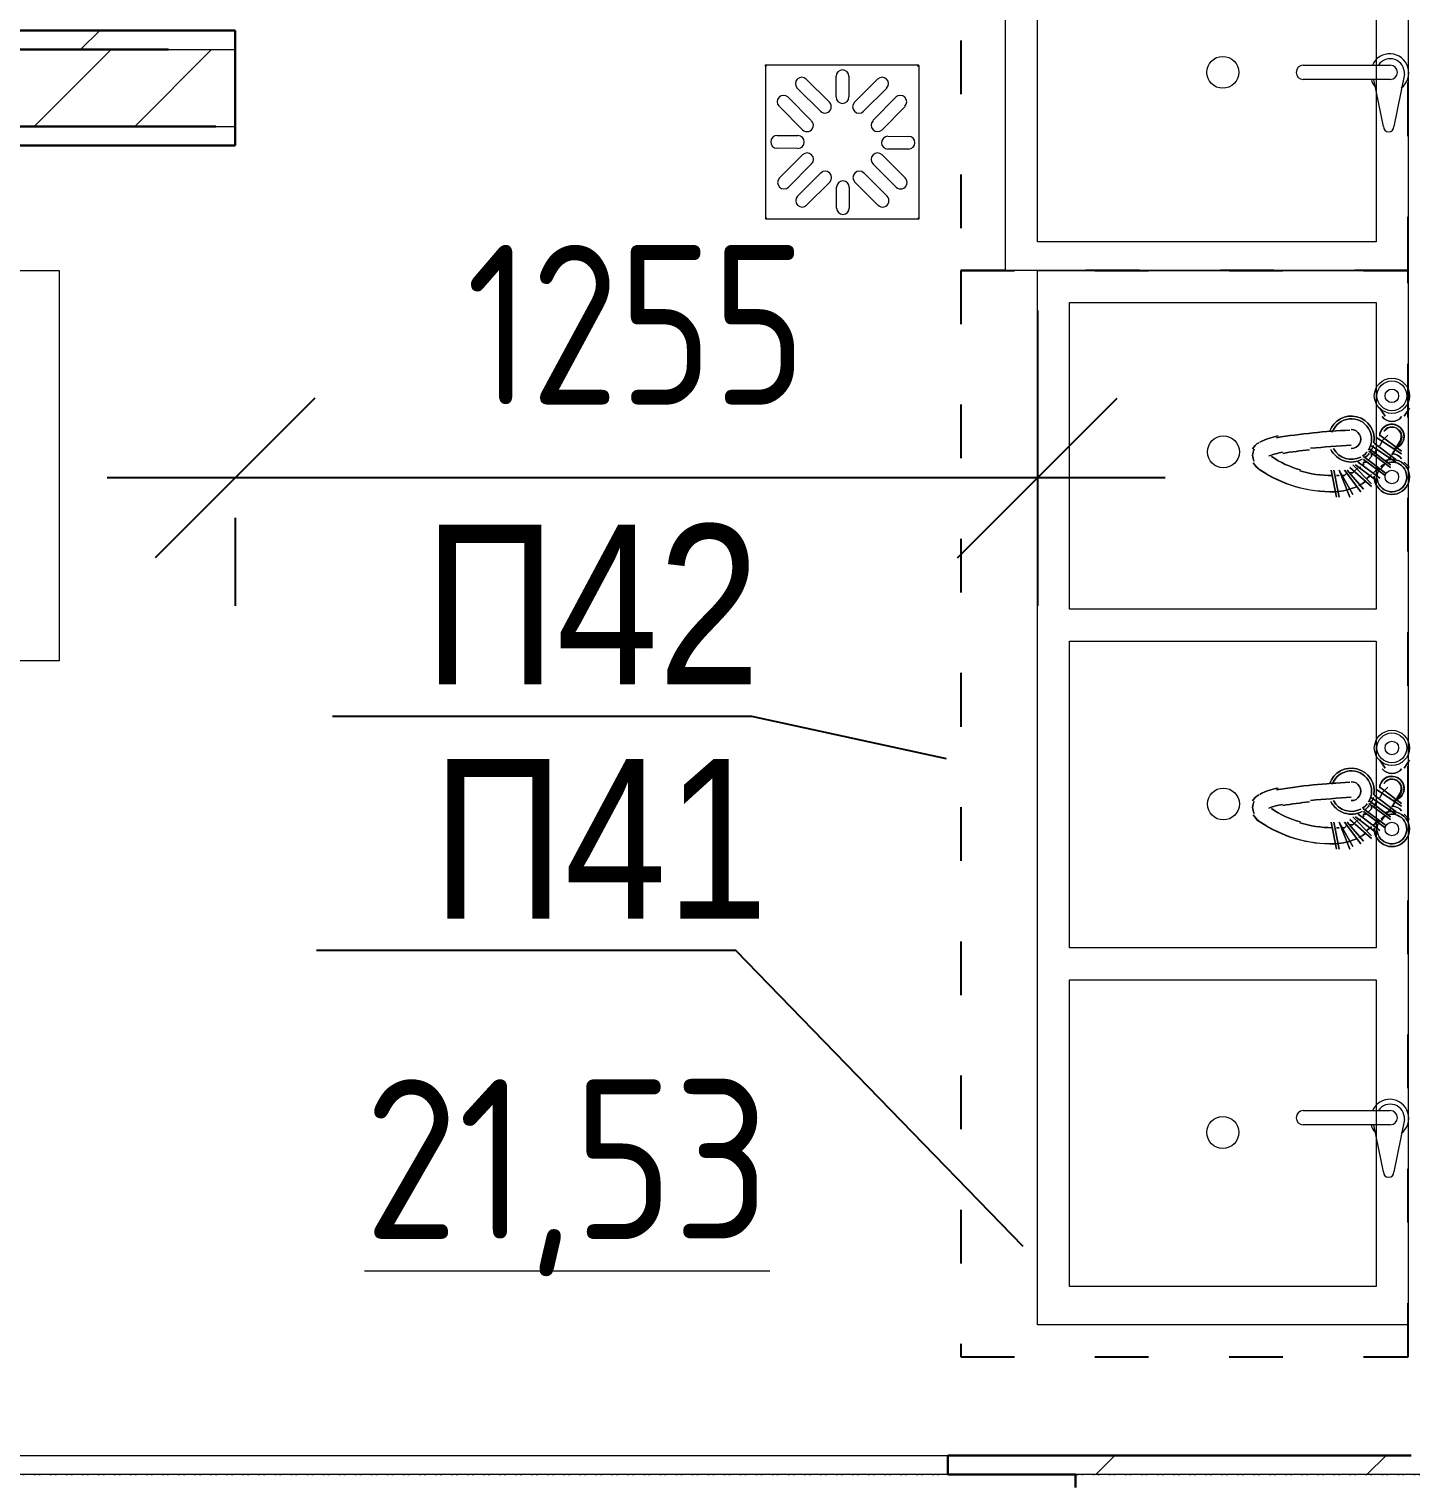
# Model space of a CAD drawing. Header units: millimetres. Extents: x -215207 to 92095, y -30385 to 123050.
# Drawn here: x -151422 to -149260, y 20031 to 22304 of the extents above; entities that cross this region are included whole.
import ezdxf
from ezdxf import colors
from ezdxf.entities.mleader import LeaderData, LeaderLine
from ezdxf.enums import TextEntityAlignment as Align
from ezdxf.math import Vec2, Vec3

# ---------------------------------------------------------------- set-up
doc = ezdxf.new("R2010")
doc.units = ezdxf.units.MM
doc.linetypes.add('ACAD_ISO03W100', pattern=[30, 12, -18])
doc.linetypes.add('ADSK_Линия сетки', pattern=[25, 20, -2.5, 0, -2.5])
doc.layers.add('PLAN', color=1, linetype='Continuous', lineweight=9, true_color=0xff0000)
doc.layers.add('ТХ ВК Аннотации', color=7, linetype='Continuous', lineweight=20, true_color=0x4c9a9a)
for name, color, linetype, lineweight in [('Атрибут', 250, 'Continuous', 5), ('ДОНМ_ТХ_Анно', 84, 'Continuous', 20), ('Марки помещений', 7, 'Continuous', 20), ('Оборудование пищеблок', 7, 'Continuous', 9), ('Оси', 7, 'Continuous', 9), ('Стены внутренние', 7, 'Continuous', 20), ('Стены наружные', 7, 'Continuous', 20), ('Стены штриховка', 7, 'Continuous', 9)]:
    doc.layers.add(name, color=color, linetype=linetype, lineweight=lineweight)
doc.layers.add('ТХ-Вода (ВК)', color=170, linetype='Continuous')
doc.layers.add('ТХ_размеры', color=7, linetype='Continuous')
doc.styles.add('GOST Common_3', font='GOST_Common.ttf', dxfattribs={"width": 0.9, "height": 2.5})
doc.styles.add('ISOCPEUR', font='isocpeur.ttf', dxfattribs={"width": 0.9, "height": 270})
doc.styles.add('ГОСТ 2.304', font='CS_Gost2304.shx')
doc.styles.add('ТХ_ДОНМ', font='ARIALN.TTF')
doc.dimstyles.new('СПДС', dxfattribs={"dimscale": 100, "dimtxt": 2.5, "dimasz": 2.5, "dimexe": 2, "dimexo": 0.625, "dimgap": 1, "dimtad": 1, "dimdec": 0, "dimtxsty": 'ГОСТ 2.304', "dimblk": 'OBLIQUE', "dimblk1": 'OBLIQUE', "dimblk2": 'OBLIQUE', "dimcen": 2.5, "dimdle": 2, "dimadec": 0, "dimazin": 2, "dimtfac": 0.75, "dimtdec": 4, "dimtmove": 1, "dimatfit": 3, "dimfxl": 0, "dimtolj": 1, "dimarcsym": 0})

# ---------------------------------------------------------------- blocks, each defined once
blk = doc.blocks.new('1 этаж 21082025')
at = {"layer": 'Оси', "linetype": 'ADSK_Линия сетки'}
blk.add_line((58165, -11400), (-14072.3, -11400), dxfattribs=at)
at = {"layer": 'Стены внутренние', "lineweight": 30}
blk.add_line((50150, -11400), (50150, -11420), dxfattribs=at)
at = {"layer": 'Стены внутренние'}
blk.add_line((50705, -11400), (50150, -11400), dxfattribs=at)
at = {"layer": 'Стены наружные', "lineweight": 30}
for p, q in [((48835, -9140), (45035, -9140)), ((48835, -9320), (48835, -9140)), ((48730.8, -9170), (45005, -9170)), ((45005, -9290), (48805, -9290)), ((45035, -9320), (48835, -9320)), ((50675, -11370), (49950, -11370)), ((49950, -11370), (49950, -11400)), ((49950, -11400), (50150, -11400))]:
    blk.add_line(p, q, dxfattribs=at)
at = {"layer": 'Стены наружные', "linetype": 'Continuous', "lineweight": 9}
for p, q in [((48593.2, -9170), (48623.2, -9140)), ((48520.9, -9290), (48640.9, -9170)), ((48678, -9290), (48798, -9170)), ((50181.5, -11400), (50211.5, -11370)), ((50605.8, -11400), (50635.8, -11370))]:
    blk.add_line(p, q, dxfattribs=at)
at = {"layer": 'Стены наружные'}
blk.add_line((48400, -11370), (49950, -11370), dxfattribs=at)
at = {"layer": 'Стены штриховка'}
for p, q in [((48730.8, -9170), (48835, -9170)), ((48805, -9290), (48835, -9290))]:
    blk.add_line(p, q, dxfattribs=at)
at = {"layer": 'Марки помещений', "style": 'GOST Common_3', "width": 0.9}
blk.add_text('%%U21,53', height=250, dxfattribs=at).set_placement((49037.3, -11031.3))
blk = doc.blocks.new('душирующее устройство со смесителем и краном')
at = {"layer": 'PLAN', "color": 5, "lineweight": 0}
for points in [[(-95604.5, 64309.5, 3.349514), (-95622.1, 64285, -3.349514)], [(-95608.9, 64313.2, 2.5734), (-95627.4, 64287.9, -2.5734)], [(-95563.8, 64330.5, 0.038822), (-95577, 64325.6, -0.038822)], [(-95544.4, 64333.8, 0.043708), (-95560.1, 64331.5, -0.043708)], [(-95612.2, 64298.4, 0.121122), (-95608.8, 64309, -0.121122)], [(-95602.9, 64304.6, 0.020071), (-95610, 64297.5, -0.020071)], [(-95592, 64313.7, 0.021049), (-95600.1, 64307.1, -0.021049)], [(-95580.5, 64323.9, 0.030446), (-95589.9, 64318.3, -0.030446)], [(-95488, 64301, 0.073497), (-95538.7, 64308.6, -0.073497)], [(-95647.3, 64282.4, 0.232603), (-95632.3, 64274.7, -0.232603)], [(-95623.8, 64287, 0.006878), (-95629.6, 64279.3, -0.006878)], [(-95622.8, 64289.3, 0.111571), (-95614.5, 64295.3, -0.111571)], [(-95615.5, 64297.4, 0.006867), (-95621.5, 64290, -0.006867)], [(-95536.3, 64267.5, 0.423103), (-95585.5, 64283.1, -0.423103)], [(-95540.5, 64266.3, 0.413779), (-95583.3, 64279.5, -0.413779)], [(-95443.4, 64278.6, 0.086562), (-95489, 64299.5, -0.086562)], [(-95416.6, 64267.4, 0.263202), (-95416.6, 64286.2, -0.263202)], [(-95638.8, 64265, 1.879148), (-95613, 64246.8, -1.879148)], [(-95640.8, 64264.1, 1.639573), (-95613.1, 64244.6, -1.639573)], [(-95634, 64266.2, 0.039911), (-95637, 64265.6, -0.039911)], [(-95598.9, 64270.7, 0.071497), (-95603.1, 64261.3, -0.071497)], [(-95595.4, 64268.3, 1.108707), (-95538.8, 64240.4, -1.108707)], [(-95589.2, 64280.9, 0.071236), (-95596.6, 64273.9, -0.071236)], [(-95586.2, 64277.8, 0.075801), (-95593.3, 64271.3, -0.075801)], [(-95568.5, 64266.3, 1.000049), (-95568.5, 64236.6, -1.000049)], [(-95568.5, 64261, 0.008531), (-95504.9, 64265.9, -0.008531)], [(-95503.3, 64268.3, 0.021688), (-95461.6, 64273.9, -0.021688)], [(-95460.7, 64272.1, 0.048642), (-95439.7, 64277.9, -0.048642)], [(-95423.9, 64257.1, 0.128446), (-95413.9, 64266.8, -0.128446)], [(-95604, 64257.4, 0.921844), (-95534.5, 64239.8, -0.921844)], [(-95566, 64237.5, 0.030153), (-95451.6, 64249.3, -0.030153)], [(-95453.9, 64246.6, 0.076793), (-95425.2, 64256.4, -0.076793)], [(-95616.7, 64216.3, 0.502962), (-95647.3, 64216.3, -0.502962)]]:
    blk.add_lwpolyline(points, format="xyb", close=True, dxfattribs=at)
for points in [[(-95587.6, 64334), (-95587.6, 64334)], [(-95587.6, 64334), (-95587.6, 64334)], [(-95566.4, 64338.2), (-95566.4, 64338.2)], [(-95566.4, 64338.2), (-95566.4, 64338.2)], [(-95545.3, 64342.4), (-95545.3, 64342.4)], [(-95545.3, 64342.4), (-95545.3, 64342.4)], [(-95621.4, 64304.3), (-95621.4, 64304.3)], [(-95621.4, 64304.3), (-95621.4, 64304.3)], [(-95613, 64317), (-95613, 64317)], [(-95613, 64317), (-95613, 64317)], [(-95600.3, 64325.5), (-95600.3, 64325.5)], [(-95600.3, 64325.5), (-95600.3, 64325.5)], [(-95638.4, 64283.2), (-95638.4, 64283.2)], [(-95638.4, 64283.2), (-95638.4, 64283.2)], [(-95629.9, 64295.9), (-95629.9, 64295.9)], [(-95629.9, 64295.9), (-95629.9, 64295.9)], [(-95579.1, 64287.4), (-95579.1, 64287.4)], [(-95579.1, 64287.4), (-95579.1, 64287.4)], [(-95570.7, 64295.9), (-95570.7, 64295.9)], [(-95570.7, 64295.9), (-95570.7, 64295.9)], [(-95558, 64300.1), (-95558, 64300.1)], [(-95558, 64300.1), (-95558, 64300.1)], [(-95549.5, 64300.1), (-95549.5, 64300.1)], [(-95549.5, 64300.1), (-95549.5, 64300.1)], [(-95541, 64300.1), (-95541, 64300.1)], [(-95541, 64300.1), (-95541, 64300.1)], [(-95646.8, 64274.7), (-95646.8, 64274.7)], [(-95646.8, 64274.7), (-95646.8, 64274.7)], [(-95596, 64270.5), (-95596, 64270.5)], [(-95596, 64270.5), (-95596, 64270.5)], [(-95587.6, 64278.9), (-95587.6, 64278.9)], [(-95587.6, 64278.9), (-95587.6, 64278.9)], [(-95613, 64249.3), (-95613, 64249.3)], [(-95613, 64249.3), (-95613, 64249.3)], [(-95604.5, 64257.8), (-95604.5, 64257.8)], [(-95604.5, 64257.8), (-95604.5, 64257.8)]]:
    blk.add_lwpolyline(points, dxfattribs=at)
for points in [[(-95587.6, 64329.7), (-95562.2, 64300.1)], [(-95558, 64300.1), (-95583.3, 64334)], [(-95549.5, 64300.1), (-95566.4, 64342.4), (-95549.5, 64300.1), (-95570.7, 64338.2)], [(-95549.5, 64342.4), (-95541, 64300.1)], [(-95536.8, 64300.1), (-95545.3, 64342.4)], [(-95587.6, 64283.2), (-95621.4, 64308.6)], [(-95621.4, 64304.3), (-95587.6, 64278.9)], [(-95613, 64312.8), (-95579.1, 64287.4)], [(-95574.9, 64291.6), (-95608.7, 64317)], [(-95566.4, 64295.9), (-95600.3, 64325.5)], [(-95600.3, 64321.3), (-95570.7, 64291.6)], [(-95566.4, 64304.3), (-95570.7, 64304.3), (-95574.9, 64300.1), (-95579.1, 64295.9), (-95583.3, 64295.9), (-95579.1, 64295.9), (-95574.9, 64300.1), (-95570.7, 64304.3)], [(-95553.7, 64308.6), (-95558, 64308.6), (-95562.2, 64304.3), (-95558, 64308.6)], [(-95545.3, 64308.6), (-95549.5, 64308.6)], [(-95651, 64287.4), (-95659.5, 64295.9)], [(-95600.3, 64262), (-95638.4, 64287.4)], [(-95638.4, 64283.2), (-95604.5, 64257.8)], [(-95596, 64270.5), (-95629.9, 64295.9)], [(-95629.9, 64291.6), (-95596, 64266.3)], [(-95596, 64283.2), (-95600.3, 64278.9), (-95600.3, 64274.7), (-95600.3, 64278.9)], [(-95587.6, 64291.6), (-95587.6, 64287.4), (-95591.8, 64287.4), (-95587.6, 64287.4)], [(-95608.7, 64249.3), (-95646.8, 64274.7)], [(-95646.8, 64270.5), (-95613, 64245.1)], [(-95617.2, 64253.6), (-95625.7, 64245.1), (-95617.2, 64253.6), (-95613, 64262)], [(-95604.5, 64274.7), (-95608.7, 64266.3)], [(-95651, 64215.5), (-95659.5, 64202.8)], [(-95621.4, 64215.5), (-95613, 64202.8)]]:
    blk.add_lwpolyline(points, close=True, dxfattribs=at)
for points in [[(-95425.5, 64300.2, -0.098402), (-95415.2, 64288.4, 0.098402), (-95426.6, 64299.6, 0.153885), (-95542.5, 64333.9, -0.153885), (-95425.5, 64300.2)], [(-95644.7, 64256.6, -0.016359), (-95631.8, 64276.2, 0.016359), (-95644.4, 64255.2, 1.000109), (-95619.6, 64239.2, -1.000109), (-95644.7, 64256.6)]]:
    blk.add_lwpolyline(points, format="xyb", dxfattribs=at)
for centre, radius in [((-95632, 64310.7), 10.6), ((-95632, 64310.7), 10.6), ((-95632, 64183.7), 27.5), ((-95632, 64183.7), 27.5), ((-95632, 64183.7), 23.3), ((-95632, 64183.7), 23.3), ((-95632, 64183.8), 10.6), ((-95632, 64183.8), 10.6)]:
    blk.add_circle(centre, radius, dxfattribs=at)
blk = doc.blocks.new('Ванна моечная 2-секц 1120х580')
at = {"layer": 'Оборудование пищеблок', "color": 217, "true_color": 0x93278f}
for p, q in [((57088, -70673.9), (57224.1, -70673.9)), ((57246.2, -70687.8), (57229.8, -70769.8)), ((57224.1, -70696.1), (57088, -70696.1)), ((57213.4, -70769.8), (57198.6, -70696.1))]:
    blk.add_line(p, q, dxfattribs=at)
for points in [[(57252, -69795), (57252, -70995), (56622, -70995), (56622, -69795)], [(56672, -69840), (57202, -69840), (57202, -70370), (56672, -70370)], [(56672, -70420), (57202, -70420), (57202, -70950), (56672, -70950)]]:
    blk.add_lwpolyline(points, close=True, dxfattribs=at)
for centre in [(56962, -70105), (56962, -70685)]:
    blk.add_circle(centre, 25, dxfattribs=at)
for centre, radius, start, end in [((57223.3, -70685.7), 29.7, 306.9909, 156.4082), ((57224, -70686), 22.2, 355.3094, 146.7677), ((57088, -70685), 11.1, 90, 270), ((57224.1, -70685), 11.1, 270, 90), ((57213.7, -70693.4), 19.4, 188.1175, 229.312), ((57221.6, -70769.8), 8.2, 180, 0)]:
    blk.add_arc(centre, radius, start, end, dxfattribs=at)
at = {"layer": 'Оборудование пищеблок', "color": 217, "true_color": 0x93278f, "rotation": 180}
blk.add_blockref('душирующее устройство со смесителем и краном', (-38406.4, -5833.5), dxfattribs=at)
at = {"layer": 'Атрибут', "style": 'ISOCPEUR', "width": 0.85}
blk.add_attdef('№_ПОЗИЦИИ', (56774.7, -70474.7), '', height=150, dxfattribs=at)
blk = doc.blocks.new('Ванна моечная 3-х секц 1650х580')
at = {"layer": 'Оборудование пищеблок', "color": 217, "true_color": 0x93278f}
for p, q in [((57738.2, -70711.9), (57874.3, -70711.9)), ((57874.3, -70734.1), (57738.2, -70734.1)), ((57863.5, -70807.9), (57848.8, -70734.1)), ((57896.3, -70725.9), (57879.9, -70807.9))]:
    blk.add_line(p, q, dxfattribs=at)
for points in [[(57902.2, -69397), (57902.2, -71047), (57322.2, -71047), (57322.2, -69397)], [(57372.2, -69447), (57852.2, -69447), (57852.2, -69927), (57372.2, -69927)], [(57372.2, -69977), (57852.2, -69977), (57852.2, -70457), (57372.2, -70457)], [(57372.2, -70507), (57852.2, -70507), (57852.2, -70987), (57372.2, -70987)]]:
    blk.add_lwpolyline(points, close=True, dxfattribs=at)
for centre in [(57613.2, -69681), (57613.2, -70232), (57612.2, -70746)]:
    blk.add_circle(centre, 25, dxfattribs=at)
for centre, radius, start, end in [((57873.5, -70723.8), 29.7, 306.9909, 156.4082), ((57874.2, -70724), 22.2, 355.3094, 146.7677), ((57738.2, -70723), 11.1, 90, 270), ((57863.8, -70731.4), 19.4, 188.1175, 229.312), ((57874.3, -70723), 11.1, 270, 90), ((57871.7, -70807.9), 8.2, 180, 0)]:
    blk.add_arc(centre, radius, start, end, dxfattribs=at)
at = {"layer": 'Оборудование пищеблок', "color": 217, "true_color": 0x93278f, "rotation": 180}
for p in [(-37755.2, -5409.5), (-37755.2, -5960.5)]:
    blk.add_blockref('душирующее устройство со смесителем и краном', p, dxfattribs=at)
at = {"layer": 'Атрибут', "style": 'ISOCPEUR', "width": 0.85}
blk.add_attdef('№_ПОЗИЦИИ', (57424.9, -69996.7), '', height=150, dxfattribs=at)
blk = doc.blocks.new('Раздаточный стол')
at = {"layer": 'Оборудование пищеблок', "color": 217, "true_color": 0x93278f}
blk.add_lwpolyline([(166384.7, -325838.5), (166996.7, -325838.5), (166996.7, -326449.5), (166384.7, -326449.5)], close=True, dxfattribs=at)
at = {"layer": 'Атрибут', "style": 'ISOCPEUR', "width": 0.85}
blk.add_attdef('№_ПОЗИЦИИ', text='', height=150, dxfattribs=at).set_placement((166503.8, -325273.2), align=Align.MIDDLE_CENTER)
blk = doc.blocks.new('трап')
at = {"layer": 'ТХ ВК Аннотации'}
for p, q in [((34771.5, 62035.5), (34531.5, 62035.5)), ((34532, 62035), (34532, 61795)), ((34772, 61795), (34772, 62035)), ((34595.6, 62013.9), (34631.8, 61977.7)), ((34642.3, 61986), (34642.3, 62018.3)), ((34662.3, 62018.3), (34662.3, 61986)), ((34671, 61977.7), (34707.3, 62013.9)), ((34617.7, 61963.6), (34581.5, 61999.8)), ((34721.4, 61999.8), (34685.2, 61963.6)), ((34589.8, 61934.6), (34553.6, 61970.8)), ((34567.2, 61985.5), (34603.4, 61949.3)), ((34699.5, 61949.3), (34735.7, 61985.5)), ((34750.4, 61970.8), (34714.2, 61934.6)), ((34550.1, 61925.7), (34582.5, 61925.5)), ((34723.3, 61924.5), (34755.7, 61924.3)), ((34582.4, 61905.5), (34550, 61905.7)), ((34755.6, 61904.3), (34723.2, 61904.5)), ((34553.6, 61859.2), (34589.8, 61895.4)), ((34604, 61881.3), (34567.7, 61845)), ((34736.2, 61845), (34700, 61881.3)), ((34714.2, 61895.4), (34750.4, 61859.2)), ((34582, 61830.7), (34618.3, 61867)), ((34632.4, 61852.8), (34596.2, 61816.6)), ((34707.8, 61816.6), (34671.6, 61852.8)), ((34685.7, 61867), (34722, 61830.7)), ((34642.9, 61812.2), (34642.9, 61844.6)), ((34662.9, 61844.6), (34662.9, 61812.2)), ((34532, 61795), (34772, 61795))]:
    blk.add_line(p, q, dxfattribs=at)
for centre, start, end in [((34588.6, 62006.9), 45, 225), ((34652.3, 62018.3), 0, 180), ((34714.3, 62006.9), 315, 135), ((34560.1, 61978.4), 45, 225), ((34742.8, 61978.4), 315, 135), ((34624.8, 61970.6), 225, 45), ((34652.3, 61986), 180, 0), ((34678.1, 61970.6), 135, 315), ((34596.9, 61941.7), 225, 45), ((34707.1, 61941.7), 135, 315), ((34550.1, 61915.7), 89.6219, 269.6219), ((34582.5, 61915.5), 269.6219, 89.6219), ((34723.3, 61914.5), 89.6219, 269.6219), ((34755.6, 61914.3), 269.6219, 89.6219), ((34596.9, 61888.3), 315, 135), ((34707.1, 61888.3), 45, 225), ((34560.7, 61852.1), 135, 315), ((34625.3, 61859.9), 315, 135), ((34652.9, 61844.6), 0, 180), ((34678.7, 61859.9), 45, 225), ((34743.3, 61852.1), 225, 45), ((34589.1, 61823.7), 135, 315), ((34714.9, 61823.7), 225, 45), ((34652.9, 61812.2), 180, 0)]:
    blk.add_arc(centre, 10, start, end, dxfattribs=at)
for points, knots in [([(34533.5, 62033.5), (34533.3, 62033.7), (34533.1, 62033.9), (34532.8, 62034.2), (34532.5, 62034.5), (34532.3, 62034.7), (34532.2, 62034.8), (34532, 62035), (34531.9, 62035.1), (34531.7, 62035.3), (34531.6, 62035.4), (34531.5, 62035.5), (34531.5, 62035.5), (34531.5, 62035.5), (34531.5, 62035.5)], [0, 0, 0, 0, 0.142857, 0.285714, 0.357143, 0.428571, 0.5, 0.571429, 0.642857, 0.714286, 0.785714, 0.857143, 0.928571, 1, 1, 1, 1]), ([(34771.5, 62035.5), (34771.5, 62035.5), (34771.4, 62035.5), (34771.4, 62035.5), (34771.3, 62035.4), (34771.2, 62035.3), (34771.1, 62035.1), (34770.9, 62035), (34770.7, 62034.8), (34770.6, 62034.7), (34770.4, 62034.5), (34770.2, 62034.2), (34769.8, 62033.9), (34769.6, 62033.7), (34769.5, 62033.5)], [0, 0, 0, 0, 0.071429, 0.142857, 0.214286, 0.285714, 0.357143, 0.428571, 0.5, 0.571429, 0.642857, 0.714286, 0.857143, 1, 1, 1, 1]), ([(34532, 61795), (34532, 61795), (34532, 61795), (34532.1, 61795.1), (34532.2, 61795.2), (34532.3, 61795.3), (34532.4, 61795.4), (34532.5, 61795.5), (34532.7, 61795.7), (34532.9, 61795.9), (34533.1, 61796.1), (34533.3, 61796.3), (34533.6, 61796.6), (34533.9, 61796.9), (34534, 61797)], [0, 0, 0, 0, 0.071429, 0.142857, 0.214286, 0.285714, 0.357143, 0.428571, 0.5, 0.571429, 0.642857, 0.714286, 0.857143, 1, 1, 1, 1]), ([(34770, 61797), (34770.1, 61796.9), (34770.4, 61796.6), (34770.7, 61796.3), (34770.9, 61796.1), (34771.1, 61795.9), (34771.3, 61795.7), (34771.5, 61795.5), (34771.6, 61795.4), (34771.7, 61795.3), (34771.8, 61795.2), (34771.9, 61795.1), (34772, 61795), (34772, 61795), (34772, 61795)], [0, 0, 0, 0, 0.142857, 0.285714, 0.357143, 0.428571, 0.5, 0.571429, 0.642857, 0.714286, 0.785714, 0.857143, 0.928571, 1, 1, 1, 1])]:
    blk.add_open_spline(points, degree=3, knots=knots, dxfattribs=at)
blk = doc.blocks.new('тра')
at = {"layer": 'ТХ-Вода (ВК)', "color": 0}
blk.add_blockref('трап', (-316770.7, -4870.6), dxfattribs=at)
blk = doc.blocks.new('_Oblique')
at = {"color": 0, "linetype": 'ByBlock', "lineweight": -2}
blk.add_line((-0.5, -0.5), (0.5, 0.5), dxfattribs=at)
blk = doc.blocks.new('*D549')
at = {"layer": 'Defpoints', "color": 0, "transparency": 16777216}
for p in [(-149844.6, 21925.9), (-151099.8, 21601.1), (-151099.8, 21601.1)]:
    blk.add_point(p, dxfattribs=at)
at = {"layer": 'ТХ_размеры', "color": 0, "lineweight": -2, "transparency": 16777216}
for p, q in [((-149844.6, 21863.4), (-149844.6, 21401.1)), ((-149644.6, 21601.1), (-151299.8, 21601.1)), ((-151099.8, 21538.6), (-151099.8, 21401.1))]:
    blk.add_line(p, q, dxfattribs=at)
at = {"layer": 'ТХ_размеры', "color": 0, "lineweight": -2, "transparency": 16777216, "xscale": 250, "yscale": 250, "zscale": 250, "rotation": 180}
blk.add_blockref('_Oblique', (-151099.8, 21601.1), dxfattribs=at)
at = {"layer": 'ТХ_размеры', "color": 0, "lineweight": -2, "transparency": 16777216, "xscale": 250, "yscale": 250, "zscale": 250}
blk.add_blockref('_Oblique', (-149844.6, 21601.1), dxfattribs=at)
at = {"layer": 'ТХ_размеры', "color": 0, "transparency": 16777216, "insert": (-150472.2, 21840.9), "char_height": 250, "attachment_point": 5, "style": 'ГОСТ 2.304', "bg_fill": 3, "box_fill_scale": 1.1, "bg_fill_color": 256, "bg_fill_true_color": 13158600, "bg_fill_transparency": 0}
blk.add_mtext('\\A1;1255', dxfattribs=at)
blk = doc.blocks.new('_None')

msp = doc.modelspace()

# ---------------------------------------------------------------- linework, layer by layer
at = {"color": 94, "linetype": 'ACAD_ISO03W100', "ltscale": 7}
for points in [[(-149264.6, 23125.9), (-149964.6, 23125.9), (-149964.6, 21925.9), (-149264.6, 21925.9)], [(-149264.6, 21925.9), (-149964.6, 21925.9), (-149964.6, 20225.9), (-149264.6, 20225.9)]]:
    msp.add_lwpolyline(points, close=True, dxfattribs=at)
at = {"layer": 'Оси', "linetype": 'ADSK_Линия сетки'}
msp.add_line((-144664, 20041.4), (-173546.6, 20041.4), dxfattribs=at)

# ---------------------------------------------------------------- block references
for name, p in [('1 этаж 21082025', (-199934.8, 31441.4)), ('тра', (131968.9, -34918))]:
    msp.add_blockref(name, p)
at = {"layer": 'Оборудование пищеблок', "color": 0}
for name, p in [('Ванна моечная 2-секц 1120х580', (-206516.6, 92920.9)), ('Ванна моечная 3-х секц 1650х580', (-207166.8, 91322.9))]:
    msp.add_blockref(name, p, dxfattribs=at)
at = {"layer": 'Оборудование пищеблок', "color": 217, "true_color": 0x93278f}
msp.add_blockref('Раздаточный стол', (-318371.8, 347764.5), dxfattribs=at)

# ---------------------------------------------------------------- leaders
at = {"layer": 'ДОНМ_ТХ_Анно'}
ml = msp.add_multileader_mtext('Standard', dxfattribs=at)
ml.set_content('П41', color=256, style='ТХ_ДОНМ')
ml.set_leader_properties()
ml.set_arrow_properties(name='NONE')
ml.build(insert=Vec2(0, 0))
ml.multileader.update_dxf_attribs({"text_left_attachment_type": 6, "text_right_attachment_type": 6, "dogleg_length": 0.25, "arrow_head_size": 250})
ctx = ml.context
ctx.base_point, ctx.char_height, ctx.arrow_head_size, ctx.landing_gap_size, ctx.plane_origin = Vec3(-150816.1, 20861.5), 250, 250, 25, Vec3(-152919.2, 17157.5)
ctx.left_attachment, ctx.right_attachment = 6, 6
notes = []
notes.append((ctx, [(1, (1, 1, 0), (-150316.6, 20861.5), (-1, 0), 0.25, [(2, [(-149867, 20398.5)], 0, [])])]))
ctx.mtext.insert, ctx.mtext.flow_direction = Vec3(-150791.1, 21161.5), 5
for ctx, leaders in notes:
    for number, flags, end, landing, length, lines in leaders:
        leader = LeaderData()
        leader.index, (leader.has_last_leader_line, leader.has_dogleg_vector, leader.attachment_direction) = number, flags
        leader.last_leader_point, leader.dogleg_vector, leader.dogleg_length = Vec3(end), Vec3(landing), length
        for number, points, colour, breaks in lines:
            line = LeaderLine()
            line.index, line.vertices, line.color, line.breaks = number, Vec3.list(points), colors.encode_raw_color(colour), breaks
            leader.lines.append(line)
        ctx.leaders.append(leader)

# ---------------------------------------------------------------- next in the draw order: dimensions: what is measured, and where the dimension line sits
at = {"layer": 'ТХ_размеры'}
dim = msp.add_linear_dim(base=(-151099.8, 21601.1), p1=(-149844.6, 21925.9), p2=(-151099.8, 21601.1), dimstyle='СПДС', dxfattribs=at)
dim.commit()
dim.dimension.update_dxf_attribs({"geometry": '*D549', "text_midpoint": (-150472.2, 21840.9)})

# ---------------------------------------------------------------- next in the draw order: leaders
at = {"layer": 'ДОНМ_ТХ_Анно'}
ml = msp.add_multileader_mtext('Standard', dxfattribs=at)
ml.set_content('П42', color=256, style='ТХ_ДОНМ')
ml.set_leader_properties()
ml.set_arrow_properties(name='NONE')
ml.build(insert=Vec2(0, 0))
ml.multileader.update_dxf_attribs({"text_left_attachment_type": 6, "text_right_attachment_type": 6, "dogleg_length": 0.25, "arrow_head_size": 250})
ctx = ml.context
ctx.base_point, ctx.char_height, ctx.arrow_head_size, ctx.landing_gap_size, ctx.plane_origin = Vec3(-150828.9, 21228), 250, 250, 25, Vec3(-152894.2, 17920.6)
ctx.left_attachment, ctx.right_attachment = 6, 6
notes = []
notes.append((ctx, [(1, (1, 1, 0), (-150291.6, 21228), (-1, 0), 0.25, [(2, [(-149987, 21161.5)], 0, [])])]))
ctx.mtext.insert, ctx.mtext.flow_direction = Vec3(-150803.9, 21528), 5
for ctx, leaders in notes:
    for number, flags, end, landing, length, lines in leaders:
        leader = LeaderData()
        leader.index, (leader.has_last_leader_line, leader.has_dogleg_vector, leader.attachment_direction) = number, flags
        leader.last_leader_point, leader.dogleg_vector, leader.dogleg_length = Vec3(end), Vec3(landing), length
        for number, points, colour, breaks in lines:
            line = LeaderLine()
            line.index, line.vertices, line.color, line.breaks = number, Vec3.list(points), colors.encode_raw_color(colour), breaks
            leader.lines.append(line)
        ctx.leaders.append(leader)

doc.saveas('drawing.dxf')
